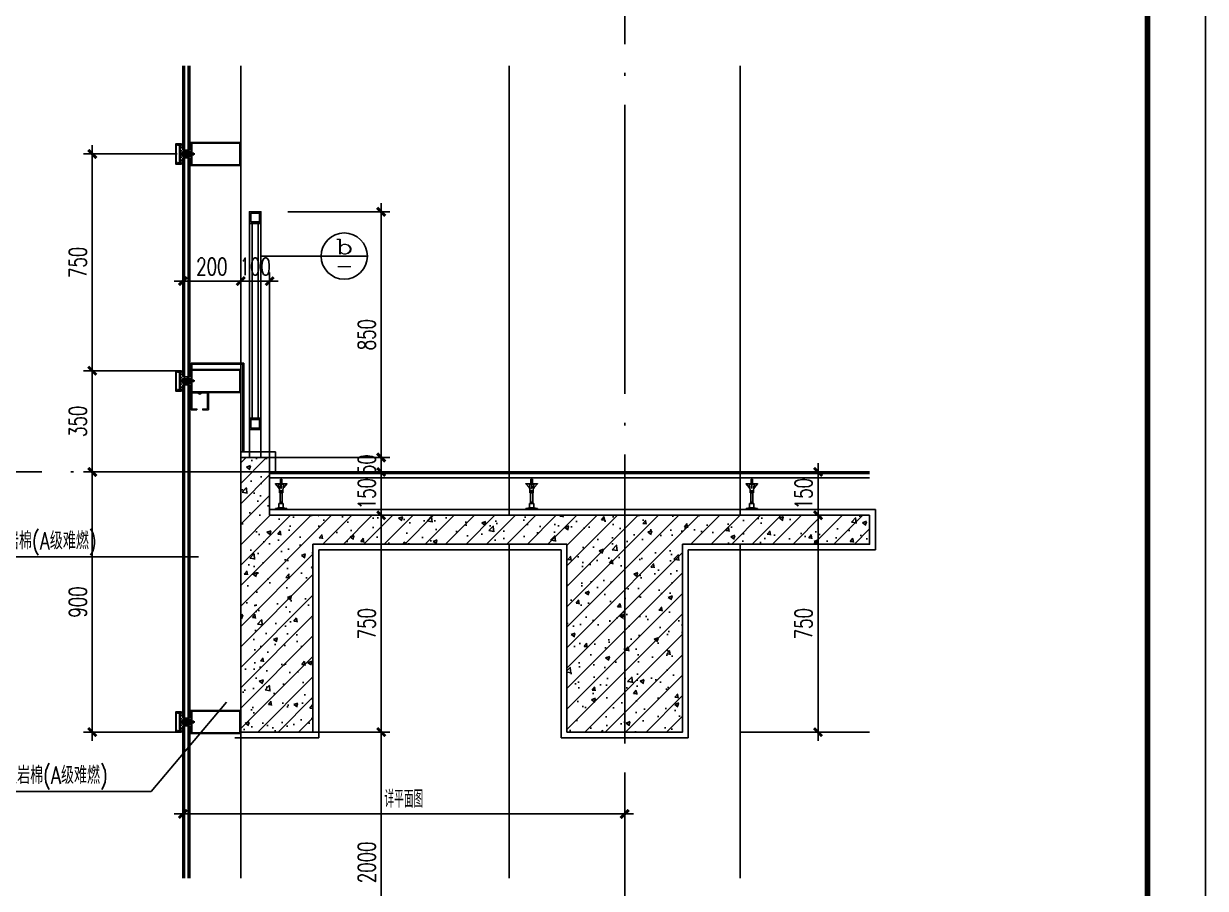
# Model space of a CAD drawing. Extents: x 1980812 to 2578970, y -669191 to 284498.
# Drawn here: x 2364907 to 2368996, y -400757 to -397766 of the extents above; entities that cross this region are included whole.
import ezdxf
from ezdxf.enums import TextEntityAlignment as Align

# ---------------------------------------------------------------- set-up
doc = ezdxf.new("R2010")
doc.units = 0
doc.header["$LTSCALE"] = 1000
doc.header["$MEASUREMENT"] = 0
for name, pattern in [('CENTER', [2, 1.25, -0.25, 0.25, -0.25]), ('DOTE', [2.42, 2, -0.2, 0.02, -0.2]), ('HIDDEN', [0.375, 0.25, -0.125]), ('HIDDEN2', [0.1875, 0.125, -0.0625])]:
    doc.linetypes.add(name, pattern=pattern)
for name, color, linetype in [('A-SECT-MBND-FINE', 252, 'Continuous'), ('A-SECT-MCUT', 1, 'Continuous'), ('A-SECT-MCUT-FINE', 137, 'Continuous'), ('DIM_IDEN', 3, 'Continuous'), ('DIM_SYMB', 3, 'Continuous'), ('dote', 1, 'DOTE'), ('SF', 1, 'Continuous'), ('STEEL', 3, 'Continuous'), ('TEXT', 7, 'Continuous'), ('TK', 1, 'Continuous'), ('WALL', 4, 'Continuous'), ('WINDOW', 2, 'Continuous'), ('保温板', 20, 'Continuous'), ('可见看线', 63, 'Continuous'), ('建筑辅助线', 231, 'Continuous'), ('柱墙填充', 181, 'Continuous'), ('栏杆', 143, 'Continuous'), ('详细标注', 231, 'Continuous'), ('面层', 31, 'Continuous')]:
    doc.layers.add(name, color=color, linetype=linetype)
doc.layers.add('PROJECTION FAR 1', color=25, linetype='Continuous', lineweight=0)
doc.styles.add('_TCH_LABEL', font='COMPLEX', dxfattribs={"bigfont": 'GBCBIG'})
doc.styles.add('DIM_FONT', font='SIMPLEX', dxfattribs={"width": 0.7, "bigfont": 'GBCBIG'})
doc.styles.add('FSJ-SHX', font='txtw.shx', dxfattribs={"width": 0.75, "bigfont": 'hztxtw.shx'})
doc.styles.add('ROMANS', font='simplex_.ttf', dxfattribs={"width": 0.8, "height": 500})
doc.dimstyles.new('DIMN20', dxfattribs={"dimscale": 0.2, "dimtxt": 300, "dimasz": 1, "dimexe": 150, "dimexo": 0, "dimgap": 100, "dimtad": 1, "dimdec": 0, "dimzin": 0, "dimdsep": 46, "dimtxsty": 'DIM_FONT', "dimblk1": '_DIMX', "dimblk2": '_DIMX', "dimsah": 1, "dimcen": 0.09, "dimclrd": 256, "dimclre": 256, "dimclrt": 7, "dimadec": 0, "dimazin": 0, "dimtfac": 1, "dimtdec": 0, "dimtix": 1, "dimtmove": 2, "dimatfit": 3, "dimldrblk": '_DIMX', "dimfxl": 150, "dimtolj": 1, "dimtzin": 0, "dimarcsym": 0})

# ---------------------------------------------------------------- blocks, each defined once
blk = doc.blocks.new('M5x45_Pan')
at = {"color": 8, "linetype": 'HIDDEN'}
for p, q in [((0, 1.9), (45, 1.9)), ((44.4, -2.5), (44.4, 2.5)), ((0, -1.9), (45, -1.9))]:
    blk.add_line(p, q, dxfattribs=at)
at = {"color": 0, "linetype": 'ByBlock'}
blk.add_lwpolyline([(-1.4, -4.8), (0, -4.8), (0, 4.7), (-1.4, 4.7, 0.228537), (-2.2, 4.4, 0.349288), (-2.2, -4.4, 0.228537)], format="xyb", close=True, dxfattribs=at)
at = {"color": 8, "linetype": 'HIDDEN2'}
blk.add_lwpolyline([(-3.7, 0.7), (-1.8, 0.7), (-1.8, -0.8), (-3.7, -0.8)], dxfattribs=at)
at = {"color": 8, "linetype": 'ByBlock'}
blk.add_lwpolyline([(0, 2.5), (44.4, 2.5), (45, 1.9), (45, -1.9), (44.4, -2.5), (0, -2.5)], dxfattribs=at)
at = {"layer": 'TEXT', "color": 8, "linetype": 'CENTER'}
blk.add_line((48, 0), (-6.7, 0), dxfattribs=at)
at = {"layer": 'Defpoints', "color": 8, "style": 'ROMANS', "width": 0.8}
blk.add_text('M5x45', height=1, rotation=90, dxfattribs=at).set_placement((-1, 0), align=Align.MIDDLE)
blk = doc.blocks.new('_DIMX')
blk.add_line((-150, 0), (150, 0))
at = {"const_width": 50}
blk.add_lwpolyline([(-70, -70), (70, 70)], dxfattribs=at)
blk = doc.blocks.new('*D2463')
at = {"layer": 'Defpoints', "color": 0, "transparency": 16777216}
for p in [(2367321.4, -399316.8, 0), (2367321.4, -399466.8, 0), (2367655.9, -399466.8)]:
    blk.add_point(p, dxfattribs=at)
at = {"layer": '详细标注', "lineweight": -2, "transparency": 16777216}
for p, q in [((2367321.4, -399316.8), (2367685.9, -399316.8)), ((2367655.9, -399317), (2367655.9, -399466.6)), ((2367321.4, -399466.8), (2367685.9, -399466.8))]:
    blk.add_line(p, q, dxfattribs=at)
at = {"layer": '详细标注', "lineweight": -2, "transparency": 16777216, "xscale": 0.2, "yscale": 0.2, "zscale": 0.2}
for p, rotation in [((2367655.9, -399316.8), 90), ((2367655.9, -399466.8), 270)]:
    blk.add_blockref('_DIMX', p, dxfattribs=dict(at, rotation=rotation))
at = {"layer": '详细标注', "color": 7, "transparency": 16777216, "insert": (2367605.9, -399391.8), "char_height": 60, "attachment_point": 5, "rotation": 90, "style": 'DIM_FONT'}
blk.add_mtext('\\A1;150', dxfattribs=at)
blk = doc.blocks.new('*D2464')
at = {"layer": 'Defpoints', "color": 0, "transparency": 16777216}
for p in [(2367321.4, -399466.8, 0), (2367421.4, -400216.8, 0), (2367655.9, -400216.8)]:
    blk.add_point(p, dxfattribs=at)
at = {"layer": '详细标注', "lineweight": -2, "transparency": 16777216}
for p, q in [((2367321.4, -399466.8), (2367685.9, -399466.8)), ((2367655.9, -399467), (2367655.9, -400216.6)), ((2367421.4, -400216.8), (2367685.9, -400216.8))]:
    blk.add_line(p, q, dxfattribs=at)
at = {"layer": '详细标注', "lineweight": -2, "transparency": 16777216, "xscale": 0.2, "yscale": 0.2, "zscale": 0.2}
for p, rotation in [((2367655.9, -399466.8), 90), ((2367655.9, -400216.8), 270)]:
    blk.add_blockref('_DIMX', p, dxfattribs=dict(at, rotation=rotation))
at = {"layer": '详细标注', "color": 7, "transparency": 16777216, "insert": (2367605.9, -399841.8), "char_height": 60, "attachment_point": 5, "rotation": 90, "style": 'DIM_FONT'}
blk.add_mtext('\\A1;750', dxfattribs=at)
blk = doc.blocks.new('A$C573D0ACE')
at = {"layer": '建筑辅助线'}
for p, q in [((-40, 89), (-40, 90)), ((-29, 89), (-40, 89)), ((-40, 89), (-29, 75.7)), ((-11, 89), (-29, 89)), ((-29, 88), (-29, 89)), ((-11, 88), (-29, 88)), ((-25.8, 65), (-27.8, 88)), ((-22.5, 90), (-22.5, 105)), ((-17.5, 105), (-22.5, 105)), ((-20.5, 72.5), (-20.5, 88)), ((-20, 105), (-20, 110)), ((-19.5, 72.5), (-19.5, 88)), ((-17.5, 90), (-17.5, 105)), ((-14.2, 65), (-12.2, 88)), ((-11, 88), (-11, 89)), ((-11, 89), (0, 89)), ((0, 89), (-11, 75.7)), ((0, 89), (0, 90)), ((-29, 75.7), (-26.4, 72.5)), ((-14.2, 65), (-25.8, 65)), ((-25.8, 57.5), (-25.8, 65)), ((-14.2, 57.5), (-25.8, 57.5)), ((-23.8, 21), (-23.8, 57.5)), ((-22.4, 57.5), (-22.4, 65)), ((-19.5, 72.5), (-20.5, 72.5)), ((-17.6, 57.5), (-17.6, 65)), ((-16.2, 21), (-16.2, 57.5)), ((-14.2, 57.5), (-14.2, 65)), ((-11, 75.7), (-13.6, 72.5)), ((-27.5, 6), (-40, 3)), ((-40, 0), (-40, 3)), ((0, 3), (-40, 3)), ((-27.5, 6), (-27.5, 21)), ((-12.5, 21), (-27.5, 21)), ((-12.5, 6), (-27.5, 6)), ((-16.2, 25), (-23.8, 26)), ((-16.2, 24), (-23.8, 25)), ((-16.2, 23), (-23.8, 24)), ((-16.2, 22), (-23.8, 23)), ((-16.2, 21), (-23.8, 22)), ((-12.5, 6), (-12.5, 21)), ((0, 3), (-12.5, 6)), ((0, 0), (0, 3))]:
    blk.add_line(p, q, dxfattribs=at)
blk = doc.blocks.new('*D2465')
at = {"layer": 'Defpoints', "color": 0, "transparency": 16777216}
for p in [(2365658.5, -398656.5), (2365458.5, -398966.8, 0), (2365658.5, -398946, 0)]:
    blk.add_point(p, dxfattribs=at)
at = {"layer": '详细标注', "lineweight": -2, "transparency": 16777216}
for p, q in [((2365458.5, -398966.8), (2365458.5, -398626.5)), ((2365658.5, -398946), (2365658.5, -398626.5)), ((2365458.7, -398656.5), (2365658.3, -398656.5))]:
    blk.add_line(p, q, dxfattribs=at)
at = {"layer": '详细标注', "lineweight": -2, "transparency": 16777216, "xscale": 0.2, "yscale": 0.2, "zscale": 0.2, "rotation": 180}
blk.add_blockref('_DIMX', (2365458.5, -398656.5), dxfattribs=at)
at = {"layer": '详细标注', "lineweight": -2, "transparency": 16777216, "xscale": 0.2, "yscale": 0.2, "zscale": 0.2}
blk.add_blockref('_DIMX', (2365658.5, -398656.5), dxfattribs=at)
at = {"layer": '详细标注', "color": 7, "transparency": 16777216, "insert": (2365558.5, -398606.5), "char_height": 60, "attachment_point": 5, "style": 'DIM_FONT'}
blk.add_mtext('\\A1;200', dxfattribs=at)
blk = doc.blocks.new('*D2716')
at = {"layer": 'Defpoints', "color": 0, "transparency": 16777216}
for p in [(2365144.9, -399316.7, 0), (2366939.6, -399316.7, 0), (2365438.5, -400216.8, 0)]:
    blk.add_point(p, dxfattribs=at)
at = {"layer": '详细标注', "lineweight": -2, "transparency": 16777216}
for p, q in [((2366939.6, -399316.7, 0), (2365114.9, -399316.7, 0)), ((2365144.9, -400216.6, 0), (2365144.9, -399316.9, 0)), ((2365438.5, -400216.8, 0), (2365114.9, -400216.8, 0))]:
    blk.add_line(p, q, dxfattribs=at)
at = {"layer": '详细标注', "lineweight": -2, "transparency": 16777216, "xscale": 0.2, "yscale": 0.2, "zscale": 0.2}
for p, rotation in [((2365144.9, -399316.7, 0), 90), ((2365144.9, -400216.8, 0), 270)]:
    blk.add_blockref('_DIMX', p, dxfattribs=dict(at, rotation=rotation))
at = {"layer": '详细标注', "color": 7, "transparency": 16777216, "insert": (2365094.9, -399766.8, 0), "char_height": 60, "attachment_point": 5, "rotation": 90, "style": 'DIM_FONT'}
blk.add_mtext('\\A1;900', dxfattribs=at)
blk = doc.blocks.new('*D2466')
at = {"layer": 'Defpoints', "color": 0, "transparency": 16777216}
for p in [(2365144.9, -398966.8, 0), (2365438.5, -398966.8, 0), (2365438.5, -399316.8, 0)]:
    blk.add_point(p, dxfattribs=at)
at = {"layer": '详细标注', "lineweight": -2, "transparency": 16777216}
for p, q in [((2365438.5, -398966.8, 0), (2365114.9, -398966.8, 0)), ((2365144.9, -399316.6, 0), (2365144.9, -398967, 0)), ((2365438.5, -399316.8, 0), (2365114.9, -399316.8, 0))]:
    blk.add_line(p, q, dxfattribs=at)
at = {"layer": '详细标注', "lineweight": -2, "transparency": 16777216, "xscale": 0.2, "yscale": 0.2, "zscale": 0.2}
for p, rotation in [((2365144.9, -398966.8, 0), 90), ((2365144.9, -399316.8, 0), 270)]:
    blk.add_blockref('_DIMX', p, dxfattribs=dict(at, rotation=rotation))
at = {"layer": '详细标注', "color": 7, "transparency": 16777216, "insert": (2365094.9, -399141.8, 0), "char_height": 60, "attachment_point": 5, "rotation": 90, "style": 'DIM_FONT'}
blk.add_mtext('\\A1;350', dxfattribs=at)
blk = doc.blocks.new('*D2467')
at = {"layer": 'Defpoints', "color": 0, "transparency": 16777216}
for p in [(2365144.9, -398216.8, 0), (2365438.5, -398216.8, 0), (2365438.5, -398966.8, 0)]:
    blk.add_point(p, dxfattribs=at)
at = {"layer": '详细标注', "lineweight": -2, "transparency": 16777216}
for p, q in [((2365438.5, -398216.8, 0), (2365114.9, -398216.8, 0)), ((2365144.9, -398966.6, 0), (2365144.9, -398217, 0)), ((2365438.5, -398966.8, 0), (2365114.9, -398966.8, 0))]:
    blk.add_line(p, q, dxfattribs=at)
at = {"layer": '详细标注', "lineweight": -2, "transparency": 16777216, "xscale": 0.2, "yscale": 0.2, "zscale": 0.2}
for p, rotation in [((2365144.9, -398216.8, 0), 90), ((2365144.9, -398966.8, 0), 270)]:
    blk.add_blockref('_DIMX', p, dxfattribs=dict(at, rotation=rotation))
at = {"layer": '详细标注', "color": 7, "transparency": 16777216, "insert": (2365094.9, -398591.8, 0), "char_height": 60, "attachment_point": 5, "rotation": 90, "style": 'DIM_FONT'}
blk.add_mtext('\\A1;750', dxfattribs=at)
blk = doc.blocks.new('A$C7D172E5E')
at = {"layer": 'A-SECT-MCUT'}
for points in [[(0, -40), (0, -80), (-135.6, -80), (-172, -80), (-172, -47.8), (-188.7, -47.8), (-188.7, -46.9), (-185.2, -46), (-184.7, -46.6), (-172, -46.6), (-172, -40), (-172, -33.5), (-184.7, -33.5), (-185.2, -34), (-188.7, -33.1), (-188.7, -32.3), (-172, -32.3), (-172, 0), (-135.6, 0), (0, 0)], [(-189.3, -45.3), (-185.5, -45), (-184.6, -46.1), (-185.2, -46.6), (-185.7, -46), (-189.3, -46.9), (-189.3, -47.8), (-200.5, -47.8), (-200.5, -46.3), (-190.5, -46.3), (-190.5, -33.8), (-200.5, -33.8), (-200.5, -32.3), (-189.3, -32.3), (-189.3, -33.1), (-185.7, -34), (-185.2, -33.5), (-184.6, -33.9), (-185.5, -35), (-189.3, -34.7)], [(-169, -77.5), (-3, -77.5), (-3, -40), (-3, -2.5), (-169, -2.5)]]:
    blk.add_lwpolyline(points, close=True, dxfattribs=at)
for points in [[(-205.5, -75), (-225, -75), (-225, -5), (-205.5, -5, -0.414214), (-205, -5.5), (-205, -5.8, -0.351524), (-205.4, -6.3), (-209.2, -7.1, -0.256425), (-209.7, -7), (-210.4, -6.3, 0.198912), (-210.7, -6.2), (-216.5, -6.2, 0.414214), (-217, -6.7), (-217, -9.7, -0.414214), (-217.5, -10.2), (-218, -10.2, -0.414214), (-218.5, -9.7), (-218.5, -6.7, 0.414214), (-219, -6.2), (-223, -6.2, 0.414214), (-223.5, -6.7), (-223.5, -73.3, 0.414214), (-223, -73.8), (-219, -73.8, 0.414214), (-218.5, -73.3), (-218.5, -70.3, -0.414214), (-218, -69.8), (-217.5, -69.8, -0.414214), (-217, -70.3), (-217, -73.3, 0.414214), (-216.5, -73.8), (-210.7, -73.8, 0.198912), (-210.4, -73.7), (-209.7, -73, -0.256425), (-209.2, -72.9), (-205.4, -73.7, -0.351524), (-205, -74.2), (-205, -74.5, -0.414214)], [(-205, -29, -0.414214), (-205.5, -29.5), (-206.5, -29.5, 0.414214), (-207, -30), (-207, -50, 0.414214), (-206.5, -50.5), (-205.5, -50.5, -0.414214), (-205, -51), (-205, -52, -0.414214), (-205.5, -52.5), (-209.5, -52.5), (-209.5, -60.2, 0.414214), (-209, -60.7), (-205.5, -60.7, -0.414214), (-205, -61.2), (-205, -63.7, -0.414214), (-205.5, -64.2), (-206, -64.2, -0.414214), (-206.5, -63.7), (-206.5, -63.2, 0.414214), (-207, -62.7), (-209, -62.7, 0.414214), (-209.5, -63.2), (-209.5, -70.2, 0.414214), (-209, -70.7), (-207, -70.7, 0.414214), (-206.5, -70.2), (-206.5, -69.7, -0.414214), (-206, -69.2), (-205.5, -69.2, -0.414214), (-205, -69.7), (-205, -73, -0.479811), (-205.6, -73.5), (-209.3, -72.6, 0.256425), (-209.8, -72.8), (-210.4, -73.5, -0.198912), (-210.8, -73.6), (-213.7, -73.6, -0.10157), (-213.9, -73.6), (-216.4, -72.5, -0.300021), (-216.7, -72), (-216.7, -71.2, -0.414214), (-216.2, -70.7), (-212.5, -70.7, 0.414214), (-212, -70.2), (-212, -63.5), (-212, -16.5), (-212, -9.8, 0.414214), (-212.5, -9.3), (-216.2, -9.3, -0.414214), (-216.7, -8.8), (-216.7, -8, -0.300021), (-216.4, -7.5), (-213.9, -6.4, -0.10157), (-213.7, -6.4), (-210.8, -6.4, -0.198912), (-210.4, -6.5), (-209.8, -7.2, 0.256425), (-209.3, -7.4), (-205.6, -6.5, -0.479811), (-205, -7), (-205, -10.3, -0.414214), (-205.5, -10.8), (-206, -10.8, -0.414214), (-206.5, -10.3), (-206.5, -9.8, 0.414214), (-207, -9.3), (-209, -9.3, 0.414214), (-209.5, -9.8), (-209.5, -16.8, 0.414214), (-209, -17.3), (-207, -17.3, 0.414214), (-206.5, -16.8), (-206.5, -16.3, -0.414214), (-206, -15.8), (-205.5, -15.8, -0.414214), (-205, -16.3), (-205, -18.8, -0.414214), (-205.5, -19.3), (-209, -19.3, 0.414214), (-209.5, -19.8), (-209.5, -27.5), (-205.5, -27.5, -0.414214), (-205, -28)]]:
    blk.add_lwpolyline(points, format="xyb", close=True, dxfattribs=at)
at = {"layer": 'A-SECT-MCUT-FINE'}
for p, q in [((-181, -26.3, 0), (-195, -26.3, 0)), ((-181, -53.7, 0), (-195, -53.7, 0))]:
    blk.add_line(p, q, dxfattribs=at)
for centre in [(-182.2, -29.3, 0), (-182.2, -50.7, 0)]:
    blk.add_circle(centre, 2.98, dxfattribs=at)
for centre, start, end in [((-198.8, -28.8, 0), 320.5682, 27.9183), ((-198.8, -51.2, 0), 332.0817, 39.4318)]:
    blk.add_arc(centre, 5.39, start, end, dxfattribs=at)
at = {"layer": 'WINDOW'}
for p, q in [((-200, -25.3, 0), (-199, -26.3, 0)), ((-199, -26.3, 0), (-195, -26.3, 0)), ((-195, -26.3, 0), (-194, -25.3, 0)), ((-181, -26.3, 0), (-182, -25.3, 0)), ((-177, -26.3, 0), (-181, -26.3, 0)), ((-176, -25.3, 0), (-177, -26.3, 0)), ((-200, -54.7, 0), (-199, -53.7, 0)), ((-199, -53.7, 0), (-195, -53.7, 0)), ((-195, -53.7, 0), (-194, -54.7, 0)), ((-181, -53.7, 0), (-182, -54.7, 0)), ((-177, -53.7, 0), (-181, -53.7, 0)), ((-176, -54.7, 0), (-177, -53.7, 0))]:
    blk.add_line(p, q, dxfattribs=at)
at = {"layer": 'SF', "rotation": 0.0004018880973149244}
blk.add_blockref('M5x45_Pan', (-207, -40, 0), dxfattribs=at)
blk = doc.blocks.new('*D2717')
at = {"layer": 'Defpoints', "color": 0, "transparency": 16777216}
for p in [(2365758.5, -398656.5, 0), (2365658.5, -399266.8, 0), (2365758.5, -399266.8, 0)]:
    blk.add_point(p, dxfattribs=at)
at = {"layer": '详细标注', "lineweight": -2, "transparency": 16777216}
for p, q in [((2365658.5, -399266.8, 0), (2365658.5, -398626.5, 0)), ((2365758.5, -399266.8, 0), (2365758.5, -398626.5, 0)), ((2365658.3, -398656.5, 0), (2365658.1, -398656.5, 0)), ((2365658.5, -398656.5, 0), (2365758.5, -398656.5, 0)), ((2365758.7, -398656.5, 0), (2365758.9, -398656.5, 0))]:
    blk.add_line(p, q, dxfattribs=at)
at = {"layer": '详细标注', "lineweight": -2, "transparency": 16777216, "xscale": 0.2, "yscale": 0.2, "zscale": 0.2}
blk.add_blockref('_DIMX', (2365658.5, -398656.5, 0), dxfattribs=at)
at = {"layer": '详细标注', "lineweight": -2, "transparency": 16777216, "xscale": 0.2, "yscale": 0.2, "zscale": 0.2, "rotation": 180}
blk.add_blockref('_DIMX', (2365758.5, -398656.5, 0), dxfattribs=at)
at = {"layer": '详细标注', "color": 7, "transparency": 16777216, "insert": (2365708.5, -398606.5, 0), "char_height": 60, "attachment_point": 5, "style": 'DIM_FONT'}
blk.add_mtext('\\A1;100', dxfattribs=at)
blk = doc.blocks.new('*D2468')
at = {"layer": 'Defpoints', "color": 0, "transparency": 16777216}
for p in [(2365758.4, -400216.8, 0), (2366144.3, -400216.8), (2365758.4, -401118)]:
    blk.add_point(p, dxfattribs=at)
at = {"layer": '详细标注', "lineweight": -2, "transparency": 16777216}
for p, q in [((2365758.4, -400216.8), (2366174.3, -400216.8)), ((2366144.3, -401117.8), (2366144.3, -400217)), ((2365758.4, -401118), (2366174.3, -401118))]:
    blk.add_line(p, q, dxfattribs=at)
at = {"layer": '详细标注', "lineweight": -2, "transparency": 16777216, "xscale": 0.2, "yscale": 0.2, "zscale": 0.2}
for p, rotation in [((2366144.3, -400216.8), 90), ((2366144.3, -401118), 270)]:
    blk.add_blockref('_DIMX', p, dxfattribs=dict(at, rotation=rotation))
at = {"layer": '详细标注', "color": 7, "transparency": 16777216, "insert": (2366094.3, -400667.4), "char_height": 60, "attachment_point": 5, "rotation": 90, "style": 'DIM_FONT'}
blk.add_mtext('\\A1;2000', dxfattribs=at)
blk = doc.blocks.new('*D2469')
at = {"layer": 'Defpoints', "color": 0, "transparency": 16777216}
for p in [(2365758.4, -399466.8), (2365758.4, -400216.8, 0), (2366144.3, -400216.8)]:
    blk.add_point(p, dxfattribs=at)
at = {"layer": '详细标注', "lineweight": -2, "transparency": 16777216}
for p, q in [((2365758.4, -399466.8), (2366174.3, -399466.8)), ((2366144.3, -399467), (2366144.3, -400216.6)), ((2365758.4, -400216.8), (2366174.3, -400216.8))]:
    blk.add_line(p, q, dxfattribs=at)
at = {"layer": '详细标注', "lineweight": -2, "transparency": 16777216, "xscale": 0.2, "yscale": 0.2, "zscale": 0.2}
for p, rotation in [((2366144.3, -399466.8), 90), ((2366144.3, -400216.8), 270)]:
    blk.add_blockref('_DIMX', p, dxfattribs=dict(at, rotation=rotation))
at = {"layer": '详细标注', "color": 7, "transparency": 16777216, "insert": (2366094.3, -399841.8), "char_height": 60, "attachment_point": 5, "rotation": 90, "style": 'DIM_FONT'}
blk.add_mtext('\\A1;750', dxfattribs=at)
blk = doc.blocks.new('A$C0BD3555A')
at = {"layer": 'PROJECTION FAR 1'}
blk.add_line((40, 0), (40, 60), dxfattribs=at)
for points in [[(40, 60), (66.6, 60)], [(65.1, 57), (43, 57), (43, 3), (60, 3)], [(75.1, 60), (100, 60), (100, 0), (100, 0), (100, 0)], [(80, 3), (97, 3), (97, 57), (76.6, 57)], [(40, 0), (60, 0)], [(60, 3), (60, 0)], [(80, 3), (80, 0)], [(80, 0), (100, 0)]]:
    blk.add_lwpolyline(points, dxfattribs=at)
for radius, start, end in [(8, 224.3193, 315.6807), (5, 211.1882, 328.8118)]:
    blk.add_arc((70.9, 62.6), radius, start, end, dxfattribs=at)
blk = doc.blocks.new('*D2703')
at = {"layer": 'Defpoints', "color": 0, "transparency": 16777216}
for p in [(2365458.5, -400360.5, 0), (2366987, -400360.5, 0), (2366987, -400500)]:
    blk.add_point(p, dxfattribs=at)
at = {"layer": '详细标注', "lineweight": -2, "transparency": 16777216}
for p, q in [((2365458.5, -400360.5), (2365458.5, -400530)), ((2366987, -400360.5), (2366987, -400530)), ((2365458.7, -400500), (2366986.8, -400500))]:
    blk.add_line(p, q, dxfattribs=at)
at = {"layer": '详细标注', "lineweight": -2, "transparency": 16777216, "xscale": 0.2, "yscale": 0.2, "zscale": 0.2, "rotation": 180}
blk.add_blockref('_DIMX', (2365458.5, -400500), dxfattribs=at)
at = {"layer": '详细标注', "lineweight": -2, "transparency": 16777216, "xscale": 0.2, "yscale": 0.2, "zscale": 0.2}
blk.add_blockref('_DIMX', (2366987, -400500), dxfattribs=at)
at = {"layer": '详细标注', "color": 7, "transparency": 16777216, "insert": (2366222.8, -400448.3), "char_height": 60, "attachment_point": 5, "style": 'DIM_FONT'}
blk.add_mtext('\\A1;详平面图', dxfattribs=at)
blk = doc.blocks.new('*D2700')
at = {"layer": 'Defpoints', "color": 0, "transparency": 16777216}
for p in [(2365758.5, -399316.8, 0), (2366144.3, -399316.8), (2365758.5, -399466.8, 0)]:
    blk.add_point(p, dxfattribs=at)
at = {"layer": '详细标注', "linetype": 'ByBlock', "lineweight": -2, "transparency": 16777216}
for p, q in [((2365758.5, -399316.8), (2366174.3, -399316.8)), ((2365758.5, -399466.8), (2366174.3, -399466.8))]:
    blk.add_line(p, q, dxfattribs=at)
at = {"layer": '详细标注', "lineweight": -2, "transparency": 16777216}
blk.add_line((2366144.3, -399466.6), (2366144.3, -399317), dxfattribs=at)
at = {"layer": '详细标注', "lineweight": -2, "transparency": 16777216, "xscale": 0.2, "yscale": 0.2, "zscale": 0.2}
for p, rotation in [((2366144.3, -399316.8), 90), ((2366144.3, -399466.8), 270)]:
    blk.add_blockref('_DIMX', p, dxfattribs=dict(at, rotation=rotation))
at = {"layer": '详细标注', "color": 7, "transparency": 16777216, "insert": (2366094.3, -399391.8), "char_height": 60, "attachment_point": 5, "rotation": 90, "style": 'DIM_FONT'}
blk.add_mtext('\\A1;150', dxfattribs=at)
blk = doc.blocks.new('*D2701')
at = {"layer": 'Defpoints', "color": 0, "transparency": 16777216}
for p in [(2365758.5, -399266.8, 0), (2366144.3, -399266.8), (2365758.5, -399316.8, 0)]:
    blk.add_point(p, dxfattribs=at)
at = {"layer": '详细标注', "linetype": 'ByBlock', "lineweight": -2, "transparency": 16777216}
for p, q in [((2365758.5, -399266.8), (2366174.3, -399266.8)), ((2365758.5, -399316.8), (2366174.3, -399316.8))]:
    blk.add_line(p, q, dxfattribs=at)
at = {"layer": '详细标注', "lineweight": -2, "transparency": 16777216}
for p, q in [((2366144.3, -399266.6), (2366144.3, -399266.4)), ((2366144.3, -399316.8), (2366144.3, -399266.8)), ((2366144.3, -399317), (2366144.3, -399317.2))]:
    blk.add_line(p, q, dxfattribs=at)
at = {"layer": '详细标注', "lineweight": -2, "transparency": 16777216, "xscale": 0.2, "yscale": 0.2, "zscale": 0.2}
for p, rotation in [((2366144.3, -399266.8), 270), ((2366144.3, -399316.8), 90)]:
    blk.add_blockref('_DIMX', p, dxfattribs=dict(at, rotation=rotation))
at = {"layer": '详细标注', "color": 7, "transparency": 16777216, "insert": (2366094.3, -399291.8), "char_height": 60, "attachment_point": 5, "rotation": 90, "style": 'DIM_FONT'}
blk.add_mtext('\\A1;50', dxfattribs=at)
blk = doc.blocks.new('*D2395')
at = {"layer": 'Defpoints', "color": 0, "transparency": 16777216}
for p in [(2365821.6, -398416.8), (2366144.3, -398416.8), (2365758.5, -399266.8)]:
    blk.add_point(p, dxfattribs=at)
at = {"layer": '详细标注', "linetype": 'ByBlock', "lineweight": -2, "transparency": 16777216}
for p, q in [((2365821.6, -398416.8), (2366174.3, -398416.8)), ((2365758.5, -399266.8), (2366174.3, -399266.8))]:
    blk.add_line(p, q, dxfattribs=at)
at = {"layer": '详细标注', "lineweight": -2, "transparency": 16777216}
blk.add_line((2366144.3, -399266.6), (2366144.3, -398417), dxfattribs=at)
at = {"layer": '详细标注', "lineweight": -2, "transparency": 16777216, "xscale": 0.2, "yscale": 0.2, "zscale": 0.2}
for p, rotation in [((2366144.3, -398416.8), 90), ((2366144.3, -399266.8), 270)]:
    blk.add_blockref('_DIMX', p, dxfattribs=dict(at, rotation=rotation))
at = {"layer": '详细标注', "color": 7, "transparency": 16777216, "insert": (2366094.3, -398841.8), "char_height": 60, "attachment_point": 5, "rotation": 90, "style": 'DIM_FONT'}
blk.add_mtext('\\A1;850', dxfattribs=at)

msp = doc.modelspace()

# ---------------------------------------------------------------- hatches: boundary and pattern name
at = {"layer": '柱墙填充'}
h = msp.add_hatch(dxfattribs=at)
h.set_pattern_fill('钢筋混凝土', color=256, scale=20)
h.set_pattern_definition([(45, (-567352.427, 529496.367), (-35.35533906, 35.35533906), []), (50, (-567352.43, 529496.37), (143.4520365, -12.550427), [15, -165]), (355, (-567352.43, 529496.37), (-27.750267, 150.438427), [12, -132]), (100.4514, (-567340.47, 529495.32), (115.7018763, 137.8879084), [12.748038, -140.2284224]), (46.1842, (-567352.43, 529536.37), (213.44821, -33.103803), [22.5, -247.5]), (96.6356, (-567334.64, 529533.6), (186.932541, 194.823574), [19.122058, -210.3426]), (351.1842, (-567352.43, 529536.37), (186.932389, 194.82372), [18, -198]), (21, (-567332.43, 529526.37), (119.3814104, -80.523778), [15, -165]), (326, (-567332.43, 529526.37), (48.6630664, 145.030009), [12, -132]), (71.4514, (-567322.48, 529519.66), (168.044526, 64.5060993), [12.748038, -140.2284224]), (37.5, (-567352.427, 529496.367), (2.4319711, 66.5787708), [0, -130.4, 0, -134, 0, -132.5]), (7.5, (-567352.43, 529496.37), (52.6139075, 78.8823424), [0, -76.4, 0, -127.4, 0, -50.5]), (327.5, (-567397.03, 529496.367), (106.7644872, -4.51097435), [0, -50, 0, -156, 0, -207]), (317.5, (-567417.03, 529496.37), (116.637234, 20.0209965), [0, -65, 0, -103.6, 0, -147])])
h.paths.add_polyline_path([(2367834.4, -399466.8), (2367834.4, -399566.8), (2367187, -399566.8), (2367187, -400216.8), (2366787, -400216.8), (2366787, -399566.8), (2365908.5, -399566.8), (2365908.5, -400216.8), (2365658.5, -400216.8), (2365658.5, -399266.8), (2365758.5, -399266.8), (2365758.5, -399466.8)])

# ---------------------------------------------------------------- linework, layer by layer
at = {"layer": 'A-SECT-MBND-FINE'}
msp.add_line((2366787, -400216.8, 0), (2367187, -400216.8, 0), dxfattribs=at)
at = {"layer": 'A-SECT-MCUT', "elevation": 0}
for points in [[(2365453, -398251.8), (2365433.5, -398251.8), (2365433.5, -398181.8), (2365453, -398181.8, -0.414214), (2365453.5, -398182.3), (2365453.5, -398182.6, -0.351524), (2365453.1, -398183.1), (2365449.3, -398183.9, -0.256425), (2365448.8, -398183.8), (2365448.2, -398183.1, 0.198912), (2365447.8, -398183), (2365442, -398183, 0.414214), (2365441.5, -398183.5), (2365441.5, -398186.5, -0.414214), (2365441, -398187), (2365440.5, -398187, -0.414214), (2365440, -398186.5), (2365440, -398183.5, 0.414214), (2365439.5, -398183), (2365435.5, -398183, 0.414214), (2365435, -398183.5), (2365435, -398250.1, 0.414214), (2365435.5, -398250.6), (2365439.5, -398250.6, 0.414214), (2365440, -398250.1), (2365440, -398247.1, -0.414214), (2365440.5, -398246.6), (2365441, -398246.6, -0.414214), (2365441.5, -398247.1), (2365441.5, -398250.1, 0.414214), (2365442, -398250.6), (2365447.8, -398250.6, 0.198912), (2365448.2, -398250.5), (2365448.8, -398249.8, -0.256425), (2365449.3, -398249.7), (2365453.1, -398250.5, -0.351524), (2365453.5, -398251), (2365453.5, -398251.3, -0.414214)], [(2365453.5, -398205.8, -0.414214), (2365453, -398206.3), (2365452, -398206.3, 0.414214), (2365451.5, -398206.8), (2365451.5, -398226.8, 0.414214), (2365452, -398227.3), (2365453, -398227.3, -0.414214), (2365453.5, -398227.8), (2365453.5, -398228.8, -0.414214), (2365453, -398229.3), (2365449, -398229.3), (2365449, -398237, 0.414214), (2365449.5, -398237.5), (2365453, -398237.5, -0.414214), (2365453.5, -398238), (2365453.5, -398240.5, -0.414214), (2365453, -398241), (2365452.5, -398241, -0.414214), (2365452, -398240.5), (2365452, -398240, 0.414214), (2365451.5, -398239.5), (2365449.5, -398239.5, 0.414214), (2365449, -398240), (2365449, -398247, 0.414214), (2365449.5, -398247.5), (2365451.5, -398247.5, 0.414214), (2365452, -398247), (2365452, -398246.5, -0.414214), (2365452.5, -398246), (2365453, -398246, -0.414214), (2365453.5, -398246.5), (2365453.5, -398249.8, -0.479811), (2365452.9, -398250.3), (2365449.2, -398249.4, 0.256425), (2365448.8, -398249.6), (2365448.1, -398250.3, -0.198912), (2365447.7, -398250.4), (2365444.8, -398250.4, -0.10157), (2365444.6, -398250.4), (2365442.1, -398249.3, -0.300021), (2365441.8, -398248.8), (2365441.8, -398248, -0.414214), (2365442.3, -398247.5), (2365446, -398247.5, 0.414214), (2365446.5, -398247), (2365446.5, -398240.3), (2365446.5, -398193.3), (2365446.5, -398186.5, 0.414214), (2365446, -398186), (2365442.3, -398186, -0.414214), (2365441.8, -398185.5), (2365441.8, -398184.8, -0.300021), (2365442.1, -398184.3), (2365444.6, -398183.2, -0.10157), (2365444.8, -398183.2), (2365447.7, -398183.2, -0.198912), (2365448.1, -398183.3), (2365448.8, -398184, 0.256425), (2365449.2, -398184.2), (2365452.9, -398183.3, -0.479811), (2365453.5, -398183.8), (2365453.5, -398187, -0.414214), (2365453, -398187.5), (2365452.5, -398187.5, -0.414214), (2365452, -398187), (2365452, -398186.5, 0.414214), (2365451.5, -398186), (2365449.5, -398186, 0.414214), (2365449, -398186.5), (2365449, -398193.5, 0.414214), (2365449.5, -398194), (2365451.5, -398194, 0.414214), (2365452, -398193.5), (2365452, -398193, -0.414214), (2365452.5, -398192.5), (2365453, -398192.5, -0.414214), (2365453.5, -398193), (2365453.5, -398195.5, -0.414214), (2365453, -398196), (2365449.5, -398196, 0.414214), (2365449, -398196.5), (2365449, -398204.3), (2365453, -398204.3, -0.414214), (2365453.5, -398204.8)]]:
    msp.add_lwpolyline(points, format="xyb", close=True, dxfattribs=at)
for points in [[(2365658.5, -398216.8), (2365658.5, -398256.8), (2365522.9, -398256.8), (2365486.5, -398256.8), (2365486.5, -398224.5), (2365469.8, -398224.5), (2365469.8, -398223.7), (2365473.3, -398222.8), (2365473.9, -398223.3), (2365486.5, -398223.3), (2365486.5, -398216.8), (2365486.5, -398210.2), (2365473.9, -398210.2), (2365473.3, -398210.8), (2365469.8, -398209.9), (2365469.8, -398209), (2365486.5, -398209), (2365486.5, -398176.8), (2365522.9, -398176.8), (2365658.5, -398176.8)], [(2365489.5, -398254.3), (2365655.5, -398254.3), (2365655.5, -398216.8), (2365655.5, -398179.3), (2365489.5, -398179.3)], [(2365469.2, -398222.1), (2365473.1, -398221.8), (2365473.9, -398222.9), (2365473.4, -398223.3), (2365472.8, -398222.8), (2365469.2, -398223.7), (2365469.2, -398224.5), (2365458, -398224.5), (2365458, -398223), (2365468, -398223), (2365468, -398210.5), (2365458, -398210.5), (2365458, -398209), (2365469.2, -398209), (2365469.2, -398209.9), (2365472.8, -398210.8), (2365473.4, -398210.2), (2365473.9, -398210.7), (2365473.1, -398211.8), (2365469.2, -398211.5)]]:
    msp.add_lwpolyline(points, close=True, dxfattribs=at)
at = {"layer": 'A-SECT-MCUT-FINE'}
for p, q in [((2365658.5, -400179.3, 0), (2365658.5, -397911.3, 0)), ((2365477.5, -398203.1, 0), (2365463.5, -398203.1, 0)), ((2365477.5, -398230.5, 0), (2365463.5, -398230.5, 0)), ((2365658.5, -400722.4, 0), (2365658.5, -400221.8, 0))]:
    msp.add_line(p, q, dxfattribs=at)
for centre in [(2365476.4, -398206.1, 0), (2365476.4, -398227.5, 0)]:
    msp.add_circle(centre, 2.98, dxfattribs=at)
for centre, start, end in [((2365459.8, -398205.6, 0), 320.5682, 27.9183), ((2365459.8, -398228, 0), 332.0817, 39.4318)]:
    msp.add_arc(centre, 5.39, start, end, dxfattribs=at)
at = {"layer": 'DIM_IDEN'}
for p in [(2365728.5, -398569.9), (2366096.8, -398569.9)]:
    msp.add_line(p, (2365936.8, -398569.9), dxfattribs=at)
msp.add_circle((2366016.8, -398569.9), 80, dxfattribs=at)
at = {"layer": 'DIM_SYMB'}
for p, q in [((2364514.7, -399610.9, 0), (2365512.6, -399610.9, 0)), ((2365609.2, -400113.3, 0), (2365348.3, -400422, 0)), ((2364514.7, -400422, 0), (2365348.3, -400422, 0))]:
    msp.add_line(p, q, dxfattribs=at)
at = {"layer": 'dote', "linetype": 'DOTE', "ltscale": 0.5}
for p, q in [((2366987, -406306.6), (2366987, -397444.8)), ((2363970.1, -399316.4, 0), (2367834.4, -399316.8, 0))]:
    msp.add_line(p, q, dxfattribs=at)
at = {"layer": 'STEEL'}
for p, q in [((2365669.3, -398941, 0), (2365486.5, -398941, 0)), ((2365486.5, -398941, 0), (2365486.5, -398961.8, 0)), ((2365486.5, -398961.8, 0), (2365489.5, -398961.8, 0)), ((2365489.5, -398961.8, 0), (2365489.5, -398944, 0)), ((2365489.5, -398944, 0), (2365666.3, -398944, 0)), ((2365666.3, -398944, 0), (2365666.3, -399246.8, 0)), ((2365669.3, -399246.8, 0), (2365669.3, -398941, 0))]:
    msp.add_line(p, q, dxfattribs=at)
at = {"layer": 'TK'}
msp.add_lwpolyline([(2368996, -391502), (2368996, -408322), (2357116, -408322), (2357116, -391502)], close=True, dxfattribs=at)
at = {"layer": 'TK', "const_width": 20}
msp.add_lwpolyline([(2357316, -408122), (2368796, -408122), (2368796, -392002), (2357316, -392002)], close=True, dxfattribs=at)
at = {"layer": 'WALL'}
for p, q in [((2365658.5, -400216.8, 0), (2365658.5, -399266.8, 0)), ((2365658.5, -399266.8, 0), (2365758.5, -399266.8, 0)), ((2365758.5, -399266.8, 0), (2365758.5, -399466.8, 0)), ((2365758.5, -399466.8, 0), (2367834.4, -399466.8, 0)), ((2365908.5, -400216.8, 0), (2365908.5, -399566.8, 0)), ((2365908.5, -399566.8, 0), (2366787, -399566.8, 0)), ((2367187, -399566.8, 0), (2367834.4, -399566.8, 0)), ((2365658.5, -400216.8, 0), (2365908.5, -400216.8, 0))]:
    msp.add_line(p, q, dxfattribs=at)
at = {"layer": 'WALL', "elevation": 0}
msp.add_lwpolyline([(2367834.4, -399466.8), (2367834.4, -399566.8), (2367187, -399566.8), (2367187, -400216.8), (2366787, -400216.8), (2366787, -399566.8), (2365908.5, -399566.8), (2365908.5, -400216.8), (2365658.5, -400216.8), (2365658.5, -399266.8), (2365758.5, -399266.8), (2365758.5, -399466.8)], close=True, dxfattribs=at)
msp.add_lwpolyline([(2366787, -399566.8), (2366787, -400216.8), (2367187, -400216.8), (2367187, -399566.8)], dxfattribs=at)
at = {"layer": 'WINDOW'}
for p, q in [((2365458.5, -397911.3, 0), (2365458.5, -398202.1, 0)), ((2365464.5, -398202.1, 0), (2365464.5, -397911.3, 0)), ((2365476.5, -398202.1, 0), (2365476.5, -397911.3, 0)), ((2365482.5, -397911.3), (2365482.5, -398202.1)), ((2365458.5, -398202.1, 0), (2365459.5, -398203.1, 0)), ((2365458.5, -398231.5, 0), (2365459.5, -398230.5, 0)), ((2365458.5, -398231.5, 0), (2365458.5, -398987.1, 0)), ((2365459.5, -398203.1, 0), (2365463.5, -398203.1, 0)), ((2365459.5, -398230.5, 0), (2365463.5, -398230.5, 0)), ((2365463.5, -398203.1, 0), (2365464.5, -398202.1, 0)), ((2365463.5, -398230.5, 0), (2365464.5, -398231.5, 0)), ((2365464.5, -398987.1, 0), (2365464.5, -398231.5, 0)), ((2365477.5, -398203.1, 0), (2365476.5, -398202.1, 0)), ((2365477.5, -398230.5, 0), (2365476.5, -398231.5, 0)), ((2365476.5, -398987.1, 0), (2365476.5, -398231.5, 0)), ((2365481.5, -398203.1, 0), (2365477.5, -398203.1, 0)), ((2365481.5, -398230.5, 0), (2365477.5, -398230.5, 0)), ((2365482.5, -398202.1, 0), (2365481.5, -398203.1, 0)), ((2365482.5, -398231.5, 0), (2365481.5, -398230.5, 0)), ((2365482.5, -398231.5, 0), (2365482.5, -398987.1, 0)), ((2365458.5, -400167.1, 0), (2365458.5, -399016.5, 0)), ((2365464.5, -399016.5, 0), (2365464.5, -400167.1, 0)), ((2365476.5, -399016.5, 0), (2365476.5, -400167.1, 0)), ((2365482.5, -400167.1, 0), (2365482.5, -399016.5, 0)), ((2365458.5, -400196.5, 0), (2365458.5, -400722.4, 0)), ((2365464.5, -400722.4, 0), (2365464.5, -400196.5, 0)), ((2365476.5, -400722.4, 0), (2365476.5, -400196.5, 0)), ((2365482.5, -400196.5, 0), (2365482.5, -400722.4, 0))]:
    msp.add_line(p, q, dxfattribs=at)
at = {"layer": '可见看线'}
for p, q in [((2366587, -399466.8, 0), (2366587, -397911.3, 0)), ((2367387, -399466.8, 0), (2367387, -397911.3, 0)), ((2366587, -400722.4, 0), (2366587, -399566.8, 0)), ((2367387, -400722.4, 0), (2367387, -399566.8, 0)), ((2367387, -400216.8, 0), (2367834.4, -400216.8, 0))]:
    msp.add_line(p, q, dxfattribs=at)
at = {"layer": '栏杆', "color": 2}
for p, q in [((2365698.5, -398456.8, 0), (2365698.5, -399130.3, 0)), ((2365718.5, -398456.8, 0), (2365718.5, -399130.3, 0))]:
    msp.add_line(p, q, dxfattribs=at)
at = {"layer": '栏杆', "elevation": 0}
msp.add_lwpolyline([(2365688.5, -399266.8), (2365688.5, -398416.8), (2365728.5, -398416.8), (2365728.5, -399266.8)], dxfattribs=at)
at = {"layer": '栏杆', "color": 2, "elevation": 0}
for points in [[(2365688.5, -398456.8), (2365728.5, -398456.8), (2365728.5, -398416.8), (2365688.5, -398416.8)], [(2365693.5, -398451.8), (2365723.5, -398451.8), (2365723.5, -398421.8), (2365693.5, -398421.8)], [(2365688.5, -399170.3), (2365728.5, -399170.3), (2365728.5, -399130.3), (2365688.5, -399130.3)], [(2365693.5, -399165.3), (2365723.5, -399165.3), (2365723.5, -399135.3), (2365693.5, -399135.3)]]:
    msp.add_lwpolyline(points, close=True, dxfattribs=at)
at = {"layer": '面层'}
for p, q in [((2365658.5, -399246.8, 0), (2365778.5, -399246.8, 0)), ((2365778.5, -399246.8, 0), (2365778.5, -399321.8, 0)), ((2365758.5, -399316.8, 0), (2367834.4, -399316.8, 0)), ((2365758.5, -399321.8, 0), (2367834.4, -399321.8, 0)), ((2365758.5, -399336.8, 0), (2367834.4, -399336.8, 0)), ((2365758.5, -399446.8, 0), (2367834.4, -399446.8, 0)), ((2365778.5, -399446.8, 0), (2367854.4, -399446.8, 0)), ((2367854.4, -399446.8, 0), (2367854.4, -399586.8, 0)), ((2366767, -399586.8, 0), (2365928.5, -399586.8, 0)), ((2365928.5, -399586.8, 0), (2365928.5, -400236.8, 0)), ((2366767, -400236.8, 0), (2366767, -399586.8, 0)), ((2367854.4, -399586.8, 0), (2367207, -399586.8, 0)), ((2367207, -399586.8, 0), (2367207, -400236.8, 0)), ((2365928.5, -400236.8, 0), (2365638.5, -400236.8, 0)), ((2367207, -400236.8, 0), (2366767, -400236.8, 0))]:
    msp.add_line(p, q, dxfattribs=at)

# ---------------------------------------------------------------- block references
at = {"layer": 'SF', "rotation": 0.0004018880973149244}
msp.add_blockref('M5x45_Pan', (2365451.5, -398216.8, 0), dxfattribs=at)
at = {"layer": 'WALL'}
for p in [(2365658.5, -398961.8, 0), (2365658.5, -400141.8, 0)]:
    msp.add_blockref('A$C7D172E5E', p, dxfattribs=at)
at = {"layer": '保温板'}
msp.add_blockref('A$C0BD3555A', (2365446.5, -399101.8, 0), dxfattribs=at)
at = {"layer": '面层'}
for p in [(2365818.3, -399446.8, 0), (2366685, -399446.8, 0), (2367446.8, -399446.8, 0)]:
    msp.add_blockref('A$C573D0ACE', p, dxfattribs=at)

# ---------------------------------------------------------------- texts
at = {"layer": 'DIM_IDEN', "color": 7, "style": '_TCH_LABEL'}
for s, width, p, p2 in [('b', 1.640625, (2365984.6, -398563.5), (2366049, -398563.5)), ('-', 1.458333, (2365984.6, -398627.9), (2366049, -398627.9))]:
    msp.add_text(s, height=51.5, dxfattribs=dict(at, width=width)).set_placement(p, p2, align=Align.FIT)
at = {"layer": 'TEXT', "style": 'FSJ-SHX', "width": 0.75}
for s, p in [('50mm厚保温岩棉(A级难燃)', (2364518.5, -399584.7, 0)), ('150mm厚防火岩棉(A级难燃)', (2364518.5, -400395.9, 0))]:
    msp.add_text(s, height=60, dxfattribs=at).set_placement(p)

# ---------------------------------------------------------------- dimensions: what is measured, and where the dimension line sits
at = {"layer": '详细标注'}
for base, p1, p2, picture, middle in [((2365144.9, -398216.8, 0), (2365438.5, -398966.8, 0), (2365438.5, -398216.8, 0), '*D2467', (2365094.9, -398591.8, 0)), ((2365144.9, -398966.8, 0), (2365438.5, -399316.8, 0), (2365438.5, -398966.8, 0), '*D2466', (2365094.9, -399141.8, 0)), ((2365144.9, -399316.7, 0), (2365438.5, -400216.8, 0), (2366939.6, -399316.7, 0), '*D2716', (2365094.9, -399766.8, 0)), ((2367655.9, -399466.8), (2367321.4, -399316.8, 0), (2367321.4, -399466.8, 0), '*D2463', (2367605.9, -399391.8)), ((2366144.3, -400216.8), (2365758.4, -399466.8), (2365758.4, -400216.8, 0), '*D2469', (2366094.3, -399841.8)), ((2367655.9, -400216.8), (2367321.4, -399466.8, 0), (2367421.4, -400216.8, 0), '*D2464', (2367605.9, -399841.8))]:
    dim = msp.add_linear_dim(base=base, p1=p1, p2=p2, angle=90, dimstyle='DIMN20', dxfattribs=at)
    dim.commit()
    dim.dimension.update_dxf_attribs({"geometry": picture, "text_midpoint": middle})
for base, p1, p2, picture, middle in [((2366144.3, -398416.8), (2365758.5, -399266.8), (2365821.6, -398416.8), '*D2395', (2366094.3, -398841.8)), ((2366144.3, -399266.8), (2365758.5, -399316.8, 0), (2365758.5, -399266.8, 0), '*D2701', (2366094.3, -399291.8)), ((2366144.3, -399316.8), (2365758.5, -399466.8, 0), (2365758.5, -399316.8, 0), '*D2700', (2366094.3, -399391.8))]:
    dim = msp.add_linear_dim(base=base, p1=p1, p2=p2, angle=90, dimstyle='DIMN20', override={"dimfxl": 250, "dimarcsym": 1}, dxfattribs=at)
    dim.commit()
    dim.dimension.update_dxf_attribs({"geometry": picture, "text_midpoint": middle})
for base, p1, p2, picture, middle in [((2365658.5, -398656.5), (2365458.5, -398966.8, 0), (2365658.5, -398946, 0), '*D2465', (2365558.5, -398606.5)), ((2365758.5, -398656.5, 0), (2365658.5, -399266.8, 0), (2365758.5, -399266.8, 0), '*D2717', (2365708.5, -398606.5, 0))]:
    dim = msp.add_linear_dim(base=base, p1=p1, p2=p2, dimstyle='DIMN20', dxfattribs=at)
    dim.commit()
    dim.dimension.update_dxf_attribs({"geometry": picture, "text_midpoint": middle})
dim = msp.add_linear_dim(base=(2366144.3, -400216.8), p1=(2365758.4, -401118), p2=(2365758.4, -400216.8, 0), angle=90, text='2000', dimstyle='DIMN20', dxfattribs=at)
dim.commit()
dim.dimension.update_dxf_attribs({"geometry": '*D2468', "text_midpoint": (2366094.3, -400667.4)})
dim = msp.add_aligned_dim(p1=(2365458.5, -400360.5, 0), p2=(2366987, -400360.5, 0), distance=-139.5, text='详平面图', dimstyle='DIMN20', dxfattribs=at)
dim.commit()
dim.dimension.update_dxf_attribs({"geometry": '*D2703', "text_midpoint": (2366222.8, -400448.3)})

doc.saveas('drawing.dxf')
